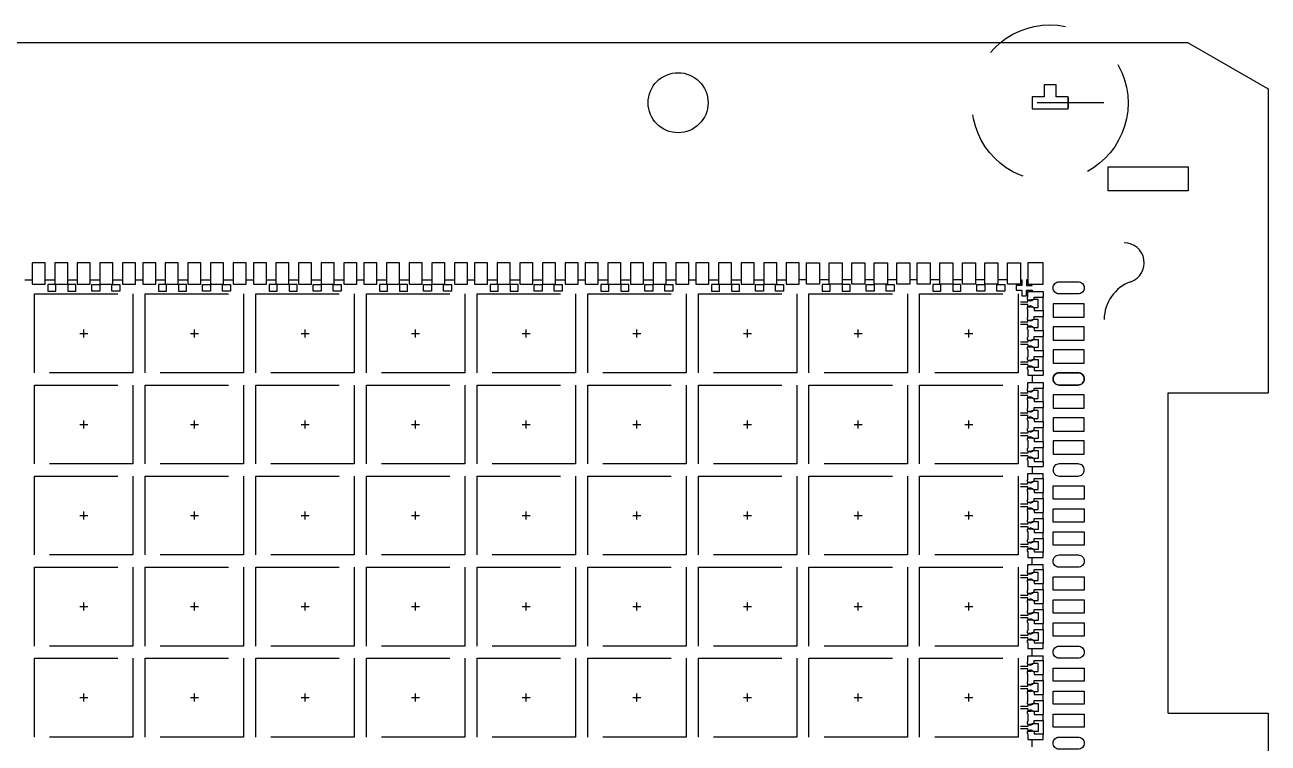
# Model space of a CAD drawing. Header units: millimetres. Extents: x -1.93 to 4.89, y -2.06 to 2.17.
# Drawn here: x 0.16 to 2.025, y 1.092 to 2.169 of the extents above; entities that cross this region are included whole.
import ezdxf

# ---------------------------------------------------------------- set-up
doc = ezdxf.new("R2010")
doc.units = ezdxf.units.MM
doc.header["$LTSCALE"] = 0.5
for name, pattern in [('CENTER', [50.8, 31.75, -6.35, 6.35, -6.35]), ('HIDDEN', [0.375, 0.25, -0.125]), ('PHANTOM', [2.5, 1.25, -0.25, 0.25, -0.25, 0.25, -0.25])]:
    doc.linetypes.add(name, pattern=pattern)
for name, color, linetype in [('1D', 4, 'Continuous'), ('BTM', 7, 'HIDDEN'), ('CEN', 2, 'CENTER'), ('DIM', 3, 'Continuous'), ('PKG', 1, 'PHANTOM')]:
    doc.layers.add(name, color=color, linetype=linetype)

# ---------------------------------------------------------------- blocks, each defined once
blk = doc.blocks.new('*U0')
at = {"layer": 'CEN', "ltscale": 0.005}
for p, q in [((-0.006, 0), (0.006, 0)), ((0, -0.006), (0, 0.006))]:
    blk.add_line(p, q, dxfattribs=at)
at = {"layer": 'PKG', "color": 1, "linetype": 'HIDDEN'}
blk.add_lwpolyline([(-0.0738, -0.0591), (-0.0738, 0.0591), (0.0738, 0.0591), (0.0738, -0.0591)], close=True, dxfattribs=at)
blk = doc.blocks.new('*U1')
at = {"layer": 'CEN', "color": 0, "linetype": 'ByBlock', "lineweight": -2, "transparency": 16777216}
for p in [(1.8249, 3.4125), (1.9908, 3.4125), (2.1567, 3.4125), (2.3226, 3.4125), (2.4885, 3.4125), (2.6544, 3.4125), (2.8203, 3.4125), (2.9862, 3.4125), (3.1521, 3.4125), (1.8249, 3.276), (1.9908, 3.276), (2.1567, 3.276), (2.3226, 3.276), (2.4885, 3.276), (2.6544, 3.276), (2.8203, 3.276), (2.9862, 3.276), (3.1521, 3.276), (1.8249, 3.1395), (1.9908, 3.1395), (2.1567, 3.1395), (2.3226, 3.1395), (2.4885, 3.1395), (2.6544, 3.1395), (2.8203, 3.1395), (2.9862, 3.1395), (3.1521, 3.1395), (1.8249, 3.003), (1.9908, 3.003), (2.1567, 3.003), (2.3226, 3.003), (2.4885, 3.003), (2.6544, 3.003), (2.8203, 3.003), (2.9862, 3.003), (3.1521, 3.003), (1.8249, 2.8665), (1.9908, 2.8665), (2.1567, 2.8665), (2.3226, 2.8665), (2.4885, 2.8665), (2.6544, 2.8665), (2.8203, 2.8665), (2.9862, 2.8665), (3.1521, 2.8665)]:
    blk.add_blockref('*U0', p, dxfattribs=at)

msp = doc.modelspace()

# ---------------------------------------------------------------- linework, layer by layer
for p, q in [((1.9048, 2.142), (-1.8932, 2.142)), ((1.9048, 2.142), (2.0248, 2.0727)), ((2.0248, 2.0727), (2.0248, 1.617)), ((2.0248, 1.137), (2.0248, 0.747))]:
    msp.add_line(p, q)
at = {"color": 1, "linetype": 'CENTER', "ltscale": 0.001}
msp.add_line((1.7783, 2.052), (1.6358, 2.052), dxfattribs=at)
at = {"ltscale": 0.1}
msp.add_line((1.7248, 2.0599), (1.7248, 2.0441), dxfattribs=at)
at = {"ltscale": 0.03}
for p, q in [((1.6644, 1.7604), (1.6644, 1.7691)), ((1.6644, 1.7691), (1.6873, 1.7691)), ((1.6644, 1.7563), (1.6696, 1.7563)), ((1.6644, 1.7563), (1.6696, 1.7563)), ((1.6726, 1.7572), (1.6696, 1.7563)), ((1.6741, 1.7572), (1.6726, 1.7572)), ((1.6741, 1.7572), (1.6741, 1.7605)), ((1.6741, 1.7605), (1.6873, 1.7605)), ((1.6873, 1.7691), (1.6873, 1.7605)), ((1.6644, 1.7461), (1.6696, 1.7461)), ((1.6644, 1.7461), (1.6696, 1.7461)), ((1.6644, 1.7304), (1.6644, 1.7421)), ((1.6726, 1.7452), (1.6696, 1.7461)), ((1.6726, 1.7452), (1.6741, 1.7452)), ((1.6741, 1.7452), (1.6741, 1.7407)), ((1.6741, 1.7407), (1.6873, 1.7407)), ((1.6873, 1.7407), (1.6873, 1.7317)), ((1.6644, 1.7263), (1.6696, 1.7263)), ((1.6644, 1.7161), (1.6696, 1.7161)), ((1.6726, 1.7152), (1.6696, 1.7161)), ((1.6726, 1.7272), (1.6696, 1.7263)), ((1.6741, 1.7272), (1.6726, 1.7272)), ((1.6726, 1.7152), (1.6741, 1.7152)), ((1.6741, 1.7272), (1.6741, 1.7317)), ((1.6741, 1.7317), (1.6873, 1.7317)), ((1.6741, 1.7152), (1.6741, 1.7107)), ((1.6644, 1.7121), (1.6644, 1.7004)), ((1.6726, 1.6972), (1.6696, 1.6963)), ((1.6726, 1.6972), (1.6741, 1.6972)), ((1.6741, 1.6972), (1.6741, 1.7017)), ((1.6741, 1.7017), (1.6873, 1.7017)), ((1.6741, 1.7107), (1.6873, 1.7107)), ((1.6873, 1.7107), (1.6873, 1.7017)), ((1.6644, 1.6963), (1.6696, 1.6963)), ((1.6644, 1.6861), (1.6696, 1.6861)), ((1.6644, 1.6821), (1.6644, 1.6704)), ((1.6726, 1.6852), (1.6696, 1.6861)), ((1.6741, 1.6852), (1.6726, 1.6852)), ((1.6741, 1.6852), (1.6741, 1.6807)), ((1.6741, 1.6807), (1.6873, 1.6807)), ((1.6873, 1.6807), (1.6873, 1.6717)), ((1.6644, 1.6663), (1.6696, 1.6663)), ((1.6726, 1.6672), (1.6696, 1.6663)), ((1.6726, 1.6672), (1.6741, 1.6672)), ((1.6741, 1.6672), (1.6741, 1.6717)), ((1.6741, 1.6717), (1.6873, 1.6717)), ((1.6644, 1.6561), (1.6696, 1.6561)), ((1.6644, 1.6521), (1.6644, 1.6434)), ((1.6644, 1.6434), (1.6873, 1.6434)), ((1.6726, 1.6552), (1.6696, 1.6561)), ((1.6741, 1.6552), (1.6726, 1.6552)), ((1.6741, 1.6552), (1.6741, 1.6507)), ((1.6741, 1.6507), (1.6873, 1.6507)), ((1.6873, 1.6507), (1.6873, 1.6434)), ((1.6644, 1.6239), (1.6644, 1.6326)), ((1.6644, 1.6326), (1.6873, 1.6326)), ((1.6741, 1.6207), (1.6741, 1.624)), ((1.6741, 1.624), (1.6873, 1.624)), ((1.6873, 1.6326), (1.6873, 1.624)), ((1.6644, 1.6198), (1.6696, 1.6198)), ((1.6644, 1.6198), (1.6696, 1.6198)), ((1.6644, 1.6096), (1.6696, 1.6096)), ((1.6644, 1.6096), (1.6696, 1.6096)), ((1.6644, 1.5939), (1.6644, 1.6056)), ((1.6726, 1.6207), (1.6696, 1.6198)), ((1.6726, 1.6087), (1.6696, 1.6096)), ((1.6741, 1.6207), (1.6726, 1.6207)), ((1.6726, 1.6087), (1.6741, 1.6087)), ((1.6741, 1.6087), (1.6741, 1.6042)), ((1.6741, 1.6042), (1.6873, 1.6042)), ((1.6873, 1.6042), (1.6873, 1.5952)), ((1.6644, 1.5898), (1.6696, 1.5898)), ((1.6726, 1.5907), (1.6696, 1.5898)), ((1.6741, 1.5907), (1.6726, 1.5907)), ((1.6741, 1.5907), (1.6741, 1.5952)), ((1.6741, 1.5952), (1.6873, 1.5952)), ((1.6644, 1.5796), (1.6696, 1.5796)), ((1.6644, 1.5756), (1.6644, 1.5639)), ((1.6726, 1.5787), (1.6696, 1.5796)), ((1.6726, 1.5787), (1.6741, 1.5787)), ((1.6741, 1.5787), (1.6741, 1.5742)), ((1.6741, 1.5742), (1.6873, 1.5742)), ((1.6873, 1.5742), (1.6873, 1.5652)), ((1.6644, 1.5598), (1.6696, 1.5598)), ((1.6644, 1.5496), (1.6696, 1.5496)), ((1.6726, 1.5607), (1.6696, 1.5598)), ((1.6726, 1.5487), (1.6696, 1.5496)), ((1.6726, 1.5607), (1.6741, 1.5607)), ((1.6741, 1.5487), (1.6726, 1.5487)), ((1.6741, 1.5607), (1.6741, 1.5652)), ((1.6741, 1.5652), (1.6873, 1.5652)), ((1.6741, 1.5487), (1.6741, 1.5442)), ((1.6644, 1.5456), (1.6644, 1.5339)), ((1.6644, 1.5298), (1.6696, 1.5298)), ((1.6726, 1.5307), (1.6696, 1.5298)), ((1.6726, 1.5307), (1.6741, 1.5307)), ((1.6741, 1.5442), (1.6873, 1.5442)), ((1.6741, 1.5307), (1.6741, 1.5352)), ((1.6741, 1.5352), (1.6873, 1.5352)), ((1.6873, 1.5442), (1.6873, 1.5352)), ((1.6644, 1.5196), (1.6696, 1.5196)), ((1.6644, 1.5156), (1.6644, 1.5069)), ((1.6726, 1.5187), (1.6696, 1.5196)), ((1.6741, 1.5187), (1.6726, 1.5187)), ((1.6741, 1.5187), (1.6741, 1.5142)), ((1.6741, 1.5142), (1.6873, 1.5142)), ((1.6873, 1.5142), (1.6873, 1.5069)), ((1.6644, 1.5069), (1.6873, 1.5069)), ((1.6644, 1.4874), (1.6644, 1.4961)), ((1.6644, 1.4961), (1.6873, 1.4961)), ((1.6873, 1.4887), (1.6873, 1.4961)), ((1.6644, 1.4833), (1.6696, 1.4833)), ((1.6644, 1.4731), (1.6696, 1.4731)), ((1.6726, 1.4842), (1.6696, 1.4833)), ((1.6726, 1.4722), (1.6696, 1.4731)), ((1.6741, 1.4842), (1.6726, 1.4842)), ((1.6741, 1.4842), (1.6741, 1.4887)), ((1.6741, 1.4887), (1.6873, 1.4887)), ((1.6644, 1.4574), (1.6644, 1.4691)), ((1.6726, 1.4542), (1.6696, 1.4533)), ((1.6726, 1.4722), (1.6741, 1.4722)), ((1.6741, 1.4542), (1.6726, 1.4542)), ((1.6741, 1.4722), (1.6741, 1.4677)), ((1.6741, 1.4677), (1.6873, 1.4677)), ((1.6741, 1.4542), (1.6741, 1.4587)), ((1.6741, 1.4587), (1.6873, 1.4587)), ((1.6873, 1.4587), (1.6873, 1.4677)), ((1.6644, 1.4533), (1.6696, 1.4533)), ((1.6644, 1.4431), (1.6696, 1.4431)), ((1.6644, 1.4274), (1.6644, 1.4391)), ((1.6726, 1.4422), (1.6696, 1.4431)), ((1.6726, 1.4422), (1.6741, 1.4422)), ((1.6741, 1.4422), (1.6741, 1.4377)), ((1.6741, 1.4377), (1.6873, 1.4377)), ((1.6873, 1.4287), (1.6873, 1.4377)), ((1.6644, 1.4233), (1.6696, 1.4233)), ((1.6726, 1.4242), (1.6696, 1.4233)), ((1.6726, 1.4242), (1.6741, 1.4242)), ((1.6741, 1.4242), (1.6741, 1.4287)), ((1.6741, 1.4287), (1.6873, 1.4287)), ((1.6644, 1.4131), (1.6696, 1.4131)), ((1.6644, 1.4091), (1.6644, 1.3974)), ((1.6726, 1.4122), (1.6696, 1.4131)), ((1.6741, 1.4122), (1.6726, 1.4122)), ((1.6741, 1.4122), (1.6741, 1.4077)), ((1.6741, 1.4077), (1.6873, 1.4077)), ((1.6741, 1.3942), (1.6741, 1.3987)), ((1.6741, 1.3987), (1.6873, 1.3987)), ((1.6873, 1.3987), (1.6873, 1.4077)), ((1.6644, 1.3933), (1.6696, 1.3933)), ((1.6644, 1.3933), (1.6696, 1.3933)), ((1.6644, 1.3831), (1.6696, 1.3831)), ((1.6644, 1.3831), (1.6696, 1.3831)), ((1.6726, 1.3942), (1.6696, 1.3933)), ((1.6726, 1.3822), (1.6696, 1.3831)), ((1.6726, 1.3942), (1.6741, 1.3942)), ((1.6741, 1.3822), (1.6726, 1.3822)), ((1.6741, 1.3822), (1.6741, 1.3789)), ((1.6644, 1.3791), (1.6644, 1.3704)), ((1.6644, 1.3704), (1.6873, 1.3704)), ((1.6741, 1.3789), (1.6873, 1.3789)), ((1.6873, 1.3704), (1.6873, 1.3789)), ((1.6644, 1.3509), (1.6644, 1.3596)), ((1.6644, 1.3596), (1.6873, 1.3596)), ((1.6644, 1.3468), (1.6696, 1.3468)), ((1.6726, 1.3477), (1.6696, 1.3468)), ((1.6741, 1.3477), (1.6726, 1.3477)), ((1.6741, 1.3477), (1.6741, 1.3522)), ((1.6741, 1.3522), (1.6873, 1.3522)), ((1.6873, 1.3522), (1.6873, 1.3596)), ((1.6644, 1.3366), (1.6696, 1.3366)), ((1.6644, 1.3209), (1.6644, 1.3326)), ((1.6726, 1.3357), (1.6696, 1.3366)), ((1.6726, 1.3357), (1.6741, 1.3357)), ((1.6741, 1.3357), (1.6741, 1.3312)), ((1.6741, 1.3312), (1.6873, 1.3312)), ((1.6873, 1.3222), (1.6873, 1.3312)), ((1.6644, 1.3168), (1.6696, 1.3168)), ((1.6644, 1.3066), (1.6696, 1.3066)), ((1.6726, 1.3177), (1.6696, 1.3168)), ((1.6726, 1.3057), (1.6696, 1.3066)), ((1.6741, 1.3177), (1.6726, 1.3177)), ((1.6726, 1.3057), (1.6741, 1.3057)), ((1.6741, 1.3177), (1.6741, 1.3222)), ((1.6741, 1.3222), (1.6873, 1.3222)), ((1.6741, 1.3057), (1.6741, 1.3012)), ((1.6644, 1.2909), (1.6644, 1.3026)), ((1.6644, 1.2868), (1.6696, 1.2868)), ((1.6726, 1.2877), (1.6696, 1.2868)), ((1.6726, 1.2877), (1.6741, 1.2877)), ((1.6741, 1.3012), (1.6873, 1.3012)), ((1.6741, 1.2877), (1.6741, 1.2922)), ((1.6741, 1.2922), (1.6873, 1.2922)), ((1.6873, 1.2922), (1.6873, 1.3012)), ((1.6644, 1.2766), (1.6696, 1.2766)), ((1.6644, 1.2726), (1.6644, 1.2609)), ((1.6726, 1.2757), (1.6696, 1.2766)), ((1.6741, 1.2757), (1.6726, 1.2757)), ((1.6741, 1.2757), (1.6741, 1.2712)), ((1.6741, 1.2712), (1.6873, 1.2712)), ((1.6873, 1.2622), (1.6873, 1.2712)), ((1.6644, 1.2568), (1.6696, 1.2568)), ((1.6644, 1.2568), (1.6696, 1.2568)), ((1.6726, 1.2577), (1.6696, 1.2568)), ((1.6726, 1.2577), (1.6741, 1.2577)), ((1.6741, 1.2577), (1.6741, 1.2622)), ((1.6741, 1.2622), (1.6873, 1.2622)), ((1.6644, 1.2466), (1.6696, 1.2466)), ((1.6644, 1.2466), (1.6696, 1.2466)), ((1.6644, 1.2426), (1.6644, 1.2339)), ((1.6644, 1.2339), (1.6873, 1.2339)), ((1.6726, 1.2457), (1.6696, 1.2466)), ((1.6741, 1.2457), (1.6726, 1.2457)), ((1.6741, 1.2457), (1.6741, 1.2424)), ((1.6741, 1.2424), (1.6873, 1.2424)), ((1.6873, 1.2339), (1.6873, 1.2424)), ((1.6644, 1.2144), (1.6644, 1.2231)), ((1.6644, 1.2231), (1.6873, 1.2231)), ((1.6741, 1.2112), (1.6741, 1.2157)), ((1.6741, 1.2157), (1.6873, 1.2157)), ((1.6873, 1.2157), (1.6873, 1.2231)), ((1.6644, 1.2103), (1.6696, 1.2103)), ((1.6644, 1.2001), (1.6696, 1.2001)), ((1.6644, 1.1844), (1.6644, 1.1961)), ((1.6726, 1.2112), (1.6696, 1.2103)), ((1.6726, 1.1992), (1.6696, 1.2001)), ((1.6741, 1.2112), (1.6726, 1.2112)), ((1.6726, 1.1992), (1.6741, 1.1992)), ((1.6741, 1.1992), (1.6741, 1.1947)), ((1.6741, 1.1947), (1.6873, 1.1947)), ((1.6873, 1.1857), (1.6873, 1.1947)), ((1.6644, 1.1803), (1.6696, 1.1803)), ((1.6726, 1.1812), (1.6696, 1.1803)), ((1.6741, 1.1812), (1.6726, 1.1812)), ((1.6741, 1.1812), (1.6741, 1.1857)), ((1.6741, 1.1857), (1.6873, 1.1857)), ((1.6644, 1.1701), (1.6696, 1.1701)), ((1.6644, 1.1544), (1.6644, 1.1661)), ((1.6726, 1.1692), (1.6696, 1.1701)), ((1.6726, 1.1692), (1.6741, 1.1692)), ((1.6741, 1.1692), (1.6741, 1.1647)), ((1.6741, 1.1647), (1.6873, 1.1647)), ((1.6873, 1.1557), (1.6873, 1.1647)), ((1.6644, 1.1503), (1.6696, 1.1503)), ((1.6644, 1.1401), (1.6696, 1.1401)), ((1.6726, 1.1512), (1.6696, 1.1503)), ((1.6726, 1.1392), (1.6696, 1.1401)), ((1.6726, 1.1512), (1.6741, 1.1512)), ((1.6741, 1.1392), (1.6726, 1.1392)), ((1.6741, 1.1512), (1.6741, 1.1557)), ((1.6741, 1.1557), (1.6873, 1.1557)), ((1.6741, 1.1392), (1.6741, 1.1347)), ((1.6644, 1.1361), (1.6644, 1.1244)), ((1.6644, 1.1203), (1.6696, 1.1203)), ((1.6644, 1.1203), (1.6696, 1.1203)), ((1.6726, 1.1212), (1.6696, 1.1203)), ((1.6726, 1.1212), (1.6741, 1.1212)), ((1.6741, 1.1347), (1.6873, 1.1347)), ((1.6741, 1.1212), (1.6741, 1.1257)), ((1.6741, 1.1257), (1.6873, 1.1257)), ((1.6873, 1.1257), (1.6873, 1.1347)), ((1.6644, 1.1101), (1.6696, 1.1101)), ((1.6644, 1.1101), (1.6696, 1.1101)), ((1.6644, 1.1061), (1.6644, 1.0974)), ((1.6726, 1.1092), (1.6696, 1.1101)), ((1.6741, 1.1092), (1.6726, 1.1092)), ((1.6741, 1.1092), (1.6741, 1.1059)), ((1.6741, 1.1059), (1.6873, 1.1059)), ((1.6873, 1.0974), (1.6873, 1.1059)), ((1.6644, 1.0974), (1.6873, 1.0974))]:
    msp.add_line(p, q, dxfattribs=at)
at = {"color": 0}
for p, q in [((1.8748, 1.137), (1.8748, 1.617)), ((1.8748, 1.617), (2.0248, 1.617)), ((1.8748, 1.137), (2.0248, 1.137))]:
    msp.add_line(p, q, dxfattribs=at)
at = {"ltscale": 0.05}
msp.add_lwpolyline([(1.7068, 2.043), (1.7248, 2.043), (1.7248, 2.061), (1.7068, 2.061), (1.7068, 2.079), (1.6888, 2.079), (1.6888, 2.061), (1.6708, 2.061), (1.6708, 2.043), (1.7068, 2.043)], dxfattribs=at)
at = {"ltscale": 0.1}
msp.add_lwpolyline([(1.7848, 1.956), (1.9048, 1.956), (1.9048, 1.92), (1.7848, 1.92)], close=True, dxfattribs=at)
at = {"ltscale": 0.03}
for points in [[(0.1713, 1.7799), (0.1908, 1.7799), (0.1908, 1.812), (0.1713, 1.812)], [(0.2052, 1.7799), (0.2247, 1.7799), (0.2247, 1.812), (0.2052, 1.812)], [(0.2391, 1.7799), (0.2586, 1.7799), (0.2586, 1.812), (0.2391, 1.812)], [(0.273, 1.7799), (0.2925, 1.7799), (0.2925, 1.812), (0.273, 1.812)], [(0.3069, 1.7799), (0.3264, 1.7799), (0.3264, 1.812), (0.3069, 1.812)], [(0.3372, 1.7799), (0.3567, 1.7799), (0.3567, 1.812), (0.3372, 1.812)], [(0.3711, 1.7799), (0.3906, 1.7799), (0.3906, 1.812), (0.3711, 1.812)], [(0.405, 1.7799), (0.4245, 1.7799), (0.4245, 1.812), (0.405, 1.812)], [(0.4389, 1.7799), (0.4584, 1.7799), (0.4584, 1.812), (0.4389, 1.812)], [(0.4728, 1.7799), (0.4923, 1.7799), (0.4923, 1.812), (0.4728, 1.812)], [(0.5031, 1.7799), (0.5226, 1.7799), (0.5226, 1.812), (0.5031, 1.812)], [(0.537, 1.7799), (0.5565, 1.7799), (0.5565, 1.812), (0.537, 1.812)], [(0.5709, 1.7799), (0.5904, 1.7799), (0.5904, 1.812), (0.5709, 1.812)], [(0.6048, 1.7799), (0.6243, 1.7799), (0.6243, 1.812), (0.6048, 1.812)], [(0.6387, 1.7799), (0.6582, 1.7799), (0.6582, 1.812), (0.6387, 1.812)], [(0.669, 1.7799), (0.6885, 1.7799), (0.6885, 1.812), (0.669, 1.812)], [(0.7029, 1.7799), (0.7224, 1.7799), (0.7224, 1.812), (0.7029, 1.812)], [(0.7368, 1.7799), (0.7563, 1.7799), (0.7563, 1.812), (0.7368, 1.812)], [(0.7707, 1.7799), (0.7902, 1.7799), (0.7902, 1.812), (0.7707, 1.812)], [(0.8046, 1.7799), (0.8241, 1.7799), (0.8241, 1.812), (0.8046, 1.812)], [(0.8349, 1.7799), (0.8544, 1.7799), (0.8544, 1.812), (0.8349, 1.812)], [(0.8688, 1.7799), (0.8883, 1.7799), (0.8883, 1.812), (0.8688, 1.812)], [(0.9027, 1.7799), (0.9222, 1.7799), (0.9222, 1.812), (0.9027, 1.812)], [(0.9366, 1.7799), (0.9561, 1.7799), (0.9561, 1.812), (0.9366, 1.812)], [(0.9705, 1.7799), (0.99, 1.7799), (0.99, 1.812), (0.9705, 1.812)], [(1.0008, 1.7799), (1.0203, 1.7799), (1.0203, 1.812), (1.0008, 1.812)], [(1.0347, 1.7799), (1.0542, 1.7799), (1.0542, 1.812), (1.0347, 1.812)], [(1.0686, 1.7799), (1.0881, 1.7799), (1.0881, 1.812), (1.0686, 1.812)], [(1.1025, 1.7799), (1.122, 1.7799), (1.122, 1.812), (1.1025, 1.812)], [(1.1364, 1.7799), (1.1559, 1.7799), (1.1559, 1.812), (1.1364, 1.812)], [(1.1667, 1.7799), (1.1862, 1.7799), (1.1862, 1.812), (1.1667, 1.812)], [(1.2006, 1.7799), (1.2201, 1.7799), (1.2201, 1.812), (1.2006, 1.812)], [(1.2345, 1.7799), (1.254, 1.7799), (1.254, 1.812), (1.2345, 1.812)], [(1.2684, 1.7799), (1.2879, 1.7799), (1.2879, 1.812), (1.2684, 1.812)], [(1.3023, 1.7799), (1.3218, 1.7799), (1.3218, 1.812), (1.3023, 1.812)], [(1.3521, 1.7799), (1.3326, 1.7799), (1.3326, 1.812), (1.3521, 1.812)], [(1.386, 1.7799), (1.3665, 1.7799), (1.3665, 1.812), (1.386, 1.812)], [(1.4199, 1.7799), (1.4004, 1.7799), (1.4004, 1.812), (1.4199, 1.812)], [(1.4538, 1.7799), (1.4343, 1.7799), (1.4343, 1.812), (1.4538, 1.812)], [(1.4877, 1.7799), (1.4682, 1.7799), (1.4682, 1.812), (1.4877, 1.812)], [(1.518, 1.7799), (1.4985, 1.7799), (1.4985, 1.812), (1.518, 1.812)], [(1.5519, 1.7799), (1.5324, 1.7799), (1.5324, 1.812), (1.5519, 1.812)], [(1.5858, 1.7799), (1.5663, 1.7799), (1.5663, 1.812), (1.5858, 1.812)], [(1.6197, 1.7799), (1.6002, 1.7799), (1.6002, 1.812), (1.6197, 1.812)], [(1.6536, 1.7799), (1.6341, 1.7799), (1.6341, 1.812), (1.6536, 1.812)], [(1.6644, 1.7799), (1.6873, 1.7799), (1.6873, 1.812), (1.6644, 1.812)], [(1.7023, 1.7308), (1.749, 1.7308), (1.749, 1.7506), (1.7023, 1.7506)], [(1.7023, 1.6963), (1.749, 1.6963), (1.749, 1.7161), (1.7023, 1.7161)], [(1.7023, 1.6618), (1.749, 1.6618), (1.749, 1.6816), (1.7023, 1.6816)], [(1.7023, 1.5943), (1.749, 1.5943), (1.749, 1.6141), (1.7023, 1.6141)], [(1.7023, 1.5598), (1.749, 1.5598), (1.749, 1.5796), (1.7023, 1.5796)], [(1.7023, 1.5253), (1.749, 1.5253), (1.749, 1.5451), (1.7023, 1.5451)], [(1.7023, 1.4776), (1.749, 1.4776), (1.749, 1.4578), (1.7023, 1.4578)], [(1.7023, 1.4431), (1.749, 1.4431), (1.749, 1.4233), (1.7023, 1.4233)], [(1.7023, 1.4086), (1.749, 1.4086), (1.749, 1.3888), (1.7023, 1.3888)], [(1.7023, 1.3411), (1.749, 1.3411), (1.749, 1.3213), (1.7023, 1.3213)], [(1.7023, 1.3066), (1.749, 1.3066), (1.749, 1.2868), (1.7023, 1.2868)], [(1.7023, 1.2721), (1.749, 1.2721), (1.749, 1.2523), (1.7023, 1.2523)], [(1.7023, 1.2046), (1.749, 1.2046), (1.749, 1.1848), (1.7023, 1.1848)], [(1.7023, 1.1701), (1.749, 1.1701), (1.749, 1.1503), (1.7023, 1.1503)], [(1.7023, 1.1356), (1.749, 1.1356), (1.749, 1.1158), (1.7023, 1.1158)]]:
    msp.add_lwpolyline(points, close=True, dxfattribs=at)
for points in [[(1.7115, 1.7836), (1.7398, 1.7836, -0.414214), (1.749, 1.7745), (1.749, 1.7745, -0.414214), (1.7398, 1.7653), (1.7115, 1.7653, -0.414214), (1.7023, 1.7745), (1.7023, 1.7745, -0.414214)], [(1.7115, 1.6288), (1.7398, 1.6288, 0.414214), (1.749, 1.638), (1.749, 1.638, 0.414214), (1.7398, 1.6471), (1.7115, 1.6471, 0.414214), (1.7023, 1.638), (1.7023, 1.638, 0.414214)], [(1.7115, 1.6471), (1.7398, 1.6471, -0.414214), (1.749, 1.638), (1.749, 1.638, -0.414214), (1.7398, 1.6288), (1.7115, 1.6288, -0.414214), (1.7023, 1.638), (1.7023, 1.638, -0.414214)], [(1.7115, 1.4923), (1.7398, 1.4923, 0.414214), (1.749, 1.5015), (1.749, 1.5015, 0.414214), (1.7398, 1.5106), (1.7115, 1.5106, 0.414214), (1.7023, 1.5015), (1.7023, 1.5015, 0.414214)], [(1.7115, 1.3741), (1.7398, 1.3741, -0.414214), (1.749, 1.365), (1.749, 1.365, -0.414214), (1.7398, 1.3558), (1.7115, 1.3558, -0.414214), (1.7023, 1.365), (1.7023, 1.365, -0.414214)], [(1.7115, 1.2376), (1.7398, 1.2376, -0.414214), (1.749, 1.2285), (1.749, 1.2285, -0.414214), (1.7398, 1.2193), (1.7115, 1.2193, -0.414214), (1.7023, 1.2285), (1.7023, 1.2285, -0.414214)], [(1.7115, 1.1011), (1.7398, 1.1011, -0.414214), (1.749, 1.092), (1.749, 1.092, -0.414214), (1.7398, 1.0828), (1.7115, 1.0828, -0.414214), (1.7023, 1.092), (1.7023, 1.092, -0.414214)]]:
    msp.add_lwpolyline(points, format="xyb", close=True, dxfattribs=at)
for centre, radius, start, end in [((1.6662, 1.7584), 0.00275, 132.2759, 227.7241), ((1.6686, 1.7629), 0.00775, 237.5482, 266.9625), ((1.6682, 1.761), 0.00582, 269.7529, 320.2809), ((1.6662, 1.7441), 0.00275, 132.2759, 227.7241), ((1.6686, 1.7396), 0.00775, 93.0375, 122.4518), ((1.6682, 1.7415), 0.00582, 39.7191, 90.2471), ((1.6662, 1.7284), 0.00275, 132.2759, 227.7241), ((1.6662, 1.7141), 0.00275, 132.2759, 227.7241), ((1.6686, 1.7329), 0.00775, 237.5482, 266.9625), ((1.6686, 1.7096), 0.00775, 93.0375, 122.4518), ((1.6682, 1.7115), 0.00582, 39.7191, 90.2471), ((1.6682, 1.731), 0.00582, 269.7529, 320.2809), ((1.6662, 1.6984), 0.00275, 132.2759, 227.7241), ((1.6682, 1.701), 0.00582, 269.7529, 320.2809), ((1.6662, 1.6841), 0.00275, 132.2759, 227.7241), ((1.6686, 1.7029), 0.00775, 237.5482, 266.9625), ((1.6686, 1.6796), 0.00775, 93.0375, 122.4518), ((1.6682, 1.6815), 0.00582, 39.7191, 90.2471), ((1.6662, 1.6684), 0.00275, 132.2759, 227.7241), ((1.6686, 1.6729), 0.00775, 237.5482, 266.9625), ((1.6682, 1.671), 0.00582, 269.7529, 320.2809), ((1.6662, 1.6541), 0.00275, 132.2759, 227.7241), ((1.6686, 1.6496), 0.00775, 93.0375, 122.4518), ((1.6682, 1.6515), 0.00582, 39.7191, 90.2471), ((1.6662, 1.6219), 0.00275, 132.2759, 227.7241), ((1.6662, 1.6076), 0.00275, 132.2759, 227.7241), ((1.6686, 1.6264), 0.00775, 237.5482, 266.9625), ((1.6686, 1.6031), 0.00775, 93.0375, 122.4518), ((1.6682, 1.6245), 0.00582, 269.7529, 320.2809), ((1.6682, 1.605), 0.00582, 39.7191, 90.2471), ((1.6662, 1.5919), 0.00275, 132.2759, 227.7241), ((1.6686, 1.5964), 0.00775, 237.5482, 266.9625), ((1.6682, 1.5945), 0.00582, 269.7529, 320.2809), ((1.6662, 1.5776), 0.00275, 132.2759, 227.7241), ((1.6686, 1.5731), 0.00775, 93.0375, 122.4518), ((1.6682, 1.575), 0.00582, 39.7191, 90.2471), ((1.6662, 1.5619), 0.00275, 132.2759, 227.7241), ((1.6662, 1.5476), 0.00275, 132.2759, 227.7241), ((1.6686, 1.5664), 0.00775, 237.5482, 266.9625), ((1.6686, 1.5431), 0.00775, 93.0375, 122.4518), ((1.6682, 1.5645), 0.00582, 269.7529, 320.2809), ((1.6682, 1.545), 0.00582, 39.7191, 90.2471), ((1.6662, 1.5319), 0.00275, 132.2759, 227.7241), ((1.6686, 1.5364), 0.00775, 237.5482, 266.9625), ((1.6682, 1.5345), 0.00582, 269.7529, 320.2809), ((1.6662, 1.5176), 0.00275, 132.2759, 227.7241), ((1.6686, 1.5131), 0.00775, 93.0375, 122.4518), ((1.6682, 1.515), 0.00582, 39.7191, 90.2471), ((1.6662, 1.4854), 0.00275, 132.2759, 227.7241), ((1.6662, 1.4711), 0.00275, 132.2759, 227.7241), ((1.6686, 1.4899), 0.00775, 237.5482, 266.9625), ((1.6686, 1.4666), 0.00775, 93.0375, 122.4518), ((1.6682, 1.488), 0.00582, 269.7529, 320.2809), ((1.6682, 1.4685), 0.00582, 39.7191, 90.2471), ((1.6662, 1.4554), 0.00275, 132.2759, 227.7241), ((1.6682, 1.458), 0.00582, 269.7529, 320.2809), ((1.6662, 1.4411), 0.00275, 132.2759, 227.7241), ((1.6686, 1.4599), 0.00775, 237.5482, 266.9625), ((1.6686, 1.4366), 0.00775, 93.0375, 122.4518), ((1.6682, 1.4385), 0.00582, 39.7191, 90.2471), ((1.6662, 1.4254), 0.00275, 132.2759, 227.7241), ((1.6686, 1.4299), 0.00775, 237.5482, 266.9625), ((1.6682, 1.428), 0.00582, 269.7529, 320.2809), ((1.6662, 1.4111), 0.00275, 132.2759, 227.7241), ((1.6686, 1.4066), 0.00775, 93.0375, 122.4518), ((1.6682, 1.4085), 0.00582, 39.7191, 90.2471), ((1.6662, 1.3954), 0.00275, 132.2759, 227.7241), ((1.6662, 1.3811), 0.00275, 132.2759, 227.7241), ((1.6686, 1.3999), 0.00775, 237.5482, 266.9625), ((1.6686, 1.3766), 0.00775, 93.0375, 122.4518), ((1.6682, 1.398), 0.00582, 269.7529, 320.2809), ((1.6682, 1.3785), 0.00582, 39.7191, 90.2471), ((1.6662, 1.3489), 0.00275, 132.2759, 227.7241), ((1.6686, 1.3534), 0.00775, 237.5482, 266.9625), ((1.6682, 1.3515), 0.00582, 269.7529, 320.2809), ((1.6662, 1.3346), 0.00275, 132.2759, 227.7241), ((1.6686, 1.3301), 0.00775, 93.0375, 122.4518), ((1.6682, 1.332), 0.00582, 39.7191, 90.2471), ((1.6662, 1.3189), 0.00275, 132.2759, 227.7241), ((1.6662, 1.3046), 0.00275, 132.2759, 227.7241), ((1.6686, 1.3234), 0.00775, 237.5482, 266.9625), ((1.6686, 1.3001), 0.00775, 93.0375, 122.4518), ((1.6682, 1.3215), 0.00582, 269.7529, 320.2809), ((1.6682, 1.302), 0.00582, 39.7191, 90.2471), ((1.6662, 1.2889), 0.00275, 132.2759, 227.7241), ((1.6686, 1.2934), 0.00775, 237.5482, 266.9625), ((1.6682, 1.2915), 0.00582, 269.7529, 320.2809), ((1.6662, 1.2746), 0.00275, 132.2759, 227.7241), ((1.6686, 1.2701), 0.00775, 93.0375, 122.4518), ((1.6682, 1.272), 0.00582, 39.7191, 90.2471), ((1.6662, 1.2589), 0.00275, 132.2759, 227.7241), ((1.6686, 1.2634), 0.00775, 237.5482, 266.9625), ((1.6682, 1.2615), 0.00582, 269.7529, 320.2809), ((1.6662, 1.2446), 0.00275, 132.2759, 227.7241), ((1.6686, 1.2401), 0.00775, 93.0375, 122.4518), ((1.6682, 1.242), 0.00582, 39.7191, 90.2471), ((1.6662, 1.2124), 0.00275, 132.2759, 227.7241), ((1.6662, 1.1981), 0.00275, 132.2759, 227.7241), ((1.6686, 1.2169), 0.00775, 237.5482, 266.9625), ((1.6686, 1.1936), 0.00775, 93.0375, 122.4518), ((1.6682, 1.215), 0.00582, 269.7529, 320.2809), ((1.6682, 1.1955), 0.00582, 39.7191, 90.2471), ((1.6662, 1.1824), 0.00275, 132.2759, 227.7241), ((1.6686, 1.1869), 0.00775, 237.5482, 266.9625), ((1.6682, 1.185), 0.00582, 269.7529, 320.2809), ((1.6662, 1.1681), 0.00275, 132.2759, 227.7241), ((1.6686, 1.1636), 0.00775, 93.0375, 122.4518), ((1.6682, 1.1655), 0.00582, 39.7191, 90.2471), ((1.6662, 1.1524), 0.00275, 132.2759, 227.7241), ((1.6662, 1.1381), 0.00275, 132.2759, 227.7241), ((1.6686, 1.1569), 0.00775, 237.5482, 266.9625), ((1.6686, 1.1336), 0.00775, 93.0375, 122.4518), ((1.6682, 1.155), 0.00582, 269.7529, 320.2809), ((1.6682, 1.1355), 0.00582, 39.7191, 90.2471), ((1.6662, 1.1224), 0.00275, 132.2759, 227.7241), ((1.6686, 1.1269), 0.00775, 237.5482, 266.9625), ((1.6682, 1.125), 0.00582, 269.7529, 320.2809), ((1.6662, 1.1081), 0.00275, 132.2759, 227.7241), ((1.6686, 1.1036), 0.00775, 93.0375, 122.4518), ((1.6682, 1.1055), 0.00582, 39.7191, 90.2471)]:
    msp.add_arc(centre, radius, start, end, dxfattribs=at)
at = {"layer": '1D', "linetype": 'HIDDEN'}
msp.add_circle((1.6977, 2.0516), 0.1171, dxfattribs=at)
at = {"layer": '1D', "color": 4}
for centre, radius, start, end in [((1.809, 1.812), 0.03, 289.4712, 90), ((1.839, 1.7271), 0.06, 109.4712, 180)]:
    msp.add_arc(centre, radius, start, end, dxfattribs=at)
at = {"layer": 'BTM', "ltscale": 0.03}
for p, q in [((0.1605, 1.7865), (0.1713, 1.7865)), ((0.1908, 1.7865), (0.2052, 1.7865)), ((0.2247, 1.7865), (0.2391, 1.7865)), ((0.2586, 1.7865), (0.273, 1.7865)), ((0.2925, 1.7865), (0.3069, 1.7865)), ((0.3264, 1.7865), (0.3372, 1.7865)), ((0.3567, 1.7865), (0.3711, 1.7865)), ((0.3906, 1.7865), (0.405, 1.7865)), ((0.4245, 1.7865), (0.4389, 1.7865)), ((0.4584, 1.7865), (0.4728, 1.7865)), ((0.4923, 1.7865), (0.5031, 1.7865)), ((0.5226, 1.7865), (0.537, 1.7865)), ((0.5565, 1.7865), (0.5709, 1.7865)), ((0.5904, 1.7865), (0.6048, 1.7865)), ((0.6243, 1.7865), (0.6387, 1.7865)), ((0.6582, 1.7865), (0.669, 1.7865)), ((0.6885, 1.7865), (0.7029, 1.7865)), ((0.7224, 1.7865), (0.7368, 1.7865)), ((0.7563, 1.7865), (0.7707, 1.7865)), ((0.7902, 1.7865), (0.8046, 1.7865)), ((0.8241, 1.7865), (0.8349, 1.7865)), ((0.8544, 1.7865), (0.8688, 1.7865)), ((0.8883, 1.7865), (0.9027, 1.7865)), ((0.9222, 1.7865), (0.9366, 1.7865)), ((0.9561, 1.7865), (0.9705, 1.7865)), ((0.99, 1.7865), (1.0008, 1.7865)), ((1.0203, 1.7865), (1.0347, 1.7865)), ((1.0542, 1.7865), (1.0686, 1.7865)), ((1.0881, 1.7865), (1.1025, 1.7865)), ((1.122, 1.7865), (1.1364, 1.7865)), ((1.1559, 1.7865), (1.1667, 1.7865)), ((1.1862, 1.7865), (1.2006, 1.7865)), ((1.2201, 1.7865), (1.2345, 1.7865)), ((1.254, 1.7865), (1.2684, 1.7865)), ((1.2879, 1.7865), (1.3023, 1.7865)), ((1.3326, 1.7865), (1.3218, 1.7865)), ((1.3665, 1.7865), (1.3521, 1.7865)), ((1.4004, 1.7865), (1.386, 1.7865)), ((1.4343, 1.7865), (1.4199, 1.7865)), ((1.4682, 1.7865), (1.4538, 1.7865)), ((1.4985, 1.7865), (1.4877, 1.7865)), ((1.5324, 1.7865), (1.518, 1.7865)), ((1.5663, 1.7865), (1.5519, 1.7865)), ((1.6002, 1.7865), (1.5858, 1.7865)), ((1.6341, 1.7865), (1.6197, 1.7865)), ((1.6644, 1.753), (1.6536, 1.753)), ((1.6644, 1.753), (1.6644, 1.7563)), ((1.6873, 1.7407), (1.6873, 1.7617)), ((1.6644, 1.7494), (1.6536, 1.7494)), ((1.6644, 1.7461), (1.6644, 1.7494)), ((1.6644, 1.723), (1.6536, 1.723)), ((1.6644, 1.7194), (1.6536, 1.7194)), ((1.6644, 1.723), (1.6644, 1.7263)), ((1.6644, 1.7161), (1.6644, 1.7194)), ((1.6873, 1.7107), (1.6873, 1.7317)), ((1.6873, 1.6807), (1.6873, 1.7017)), ((1.6644, 1.693), (1.6536, 1.693)), ((1.6644, 1.6894), (1.6536, 1.6894)), ((1.6644, 1.6963), (1.6644, 1.693)), ((1.6644, 1.6894), (1.6644, 1.6861)), ((1.6644, 1.663), (1.6536, 1.663)), ((1.6644, 1.6594), (1.6536, 1.6594)), ((1.6644, 1.6663), (1.6644, 1.663)), ((1.6644, 1.6594), (1.6644, 1.6561)), ((1.6873, 1.6507), (1.6873, 1.6717)), ((1.671, 1.6434), (1.671, 1.6326)), ((1.6873, 1.6042), (1.6873, 1.6252)), ((1.6644, 1.6165), (1.6536, 1.6165)), ((1.6644, 1.6129), (1.6536, 1.6129)), ((1.6644, 1.6165), (1.6644, 1.6198)), ((1.6644, 1.6096), (1.6644, 1.6129)), ((1.6644, 1.5865), (1.6536, 1.5865)), ((1.6644, 1.5865), (1.6644, 1.5898)), ((1.6873, 1.5742), (1.6873, 1.5952)), ((1.6644, 1.5829), (1.6536, 1.5829)), ((1.6644, 1.5796), (1.6644, 1.5829)), ((1.6644, 1.5565), (1.6536, 1.5565)), ((1.6644, 1.5529), (1.6536, 1.5529)), ((1.6644, 1.5598), (1.6644, 1.5565)), ((1.6644, 1.5529), (1.6644, 1.5496)), ((1.6873, 1.5442), (1.6873, 1.5652)), ((1.6644, 1.5298), (1.6644, 1.5265)), ((1.6873, 1.5142), (1.6873, 1.5352)), ((1.6644, 1.5265), (1.6536, 1.5265)), ((1.6644, 1.5229), (1.6536, 1.5229)), ((1.6644, 1.5229), (1.6644, 1.5196)), ((1.671, 1.5069), (1.671, 1.4961)), ((1.6644, 1.48), (1.6536, 1.48)), ((1.6644, 1.4764), (1.6536, 1.4764)), ((1.6644, 1.48), (1.6644, 1.4833)), ((1.6644, 1.4731), (1.6644, 1.4764)), ((1.6873, 1.4887), (1.6873, 1.4677)), ((1.6873, 1.4587), (1.6873, 1.4377)), ((1.6644, 1.45), (1.6536, 1.45)), ((1.6644, 1.4464), (1.6536, 1.4464)), ((1.6644, 1.45), (1.6644, 1.4533)), ((1.6644, 1.4431), (1.6644, 1.4464)), ((1.6644, 1.42), (1.6536, 1.42)), ((1.6644, 1.4233), (1.6644, 1.42)), ((1.6873, 1.4287), (1.6873, 1.4077)), ((1.6644, 1.4164), (1.6536, 1.4164)), ((1.6644, 1.4164), (1.6644, 1.4131)), ((1.6873, 1.3987), (1.6873, 1.3777)), ((1.6644, 1.39), (1.6536, 1.39)), ((1.6644, 1.3864), (1.6536, 1.3864)), ((1.6644, 1.3933), (1.6644, 1.39)), ((1.6644, 1.3864), (1.6644, 1.3831)), ((1.671, 1.3596), (1.671, 1.3704)), ((1.6644, 1.3435), (1.6536, 1.3435)), ((1.6644, 1.3435), (1.6644, 1.3468)), ((1.6873, 1.3522), (1.6873, 1.3312)), ((1.6644, 1.3399), (1.6536, 1.3399)), ((1.6644, 1.3366), (1.6644, 1.3399)), ((1.6644, 1.3135), (1.6536, 1.3135)), ((1.6644, 1.3099), (1.6536, 1.3099)), ((1.6644, 1.3135), (1.6644, 1.3168)), ((1.6644, 1.3066), (1.6644, 1.3099)), ((1.6873, 1.3222), (1.6873, 1.3012)), ((1.6644, 1.2868), (1.6644, 1.2835)), ((1.6873, 1.2922), (1.6873, 1.2712)), ((1.6644, 1.2835), (1.6536, 1.2835)), ((1.6644, 1.2799), (1.6536, 1.2799)), ((1.6644, 1.2799), (1.6644, 1.2766)), ((1.6644, 1.2535), (1.6536, 1.2535)), ((1.6644, 1.2499), (1.6536, 1.2499)), ((1.6644, 1.2568), (1.6644, 1.2535)), ((1.6644, 1.2499), (1.6644, 1.2466)), ((1.6873, 1.2622), (1.6873, 1.2412)), ((1.671, 1.2231), (1.671, 1.2339)), ((1.6873, 1.2157), (1.6873, 1.1947)), ((1.6644, 1.207), (1.6536, 1.207)), ((1.6644, 1.2034), (1.6536, 1.2034)), ((1.6644, 1.207), (1.6644, 1.2103)), ((1.6644, 1.2001), (1.6644, 1.2034)), ((1.6644, 1.177), (1.6536, 1.177)), ((1.6644, 1.177), (1.6644, 1.1803)), ((1.6873, 1.1857), (1.6873, 1.1647)), ((1.6644, 1.1734), (1.6536, 1.1734)), ((1.6644, 1.1701), (1.6644, 1.1734)), ((1.6644, 1.147), (1.6536, 1.147)), ((1.6644, 1.1434), (1.6536, 1.1434)), ((1.6644, 1.1503), (1.6644, 1.147)), ((1.6644, 1.1434), (1.6644, 1.1401)), ((1.6873, 1.1557), (1.6873, 1.1347)), ((1.6644, 1.1203), (1.6644, 1.117)), ((1.6873, 1.1257), (1.6873, 1.1047)), ((1.6644, 1.117), (1.6536, 1.117)), ((1.6644, 1.1134), (1.6536, 1.1134)), ((1.6644, 1.1134), (1.6644, 1.1101)), ((1.671, 1.0866), (1.671, 1.0974))]:
    msp.add_line(p, q, dxfattribs=at)
for points in [[(0.1948, 1.7793), (0.1948, 1.7697), (0.2068, 1.7697), (0.2068, 1.7793)], [(0.2248, 1.7793), (0.2248, 1.7697), (0.2368, 1.7697), (0.2368, 1.7793)], [(0.2728, 1.7793), (0.2728, 1.7697), (0.2608, 1.7697), (0.2608, 1.7793)], [(0.3028, 1.7793), (0.3028, 1.7697), (0.2908, 1.7697), (0.2908, 1.7793)], [(0.3607, 1.7793), (0.3607, 1.7697), (0.3727, 1.7697), (0.3727, 1.7793)], [(0.3907, 1.7793), (0.3907, 1.7697), (0.4027, 1.7697), (0.4027, 1.7793)], [(0.4387, 1.7793), (0.4387, 1.7697), (0.4267, 1.7697), (0.4267, 1.7793)], [(0.4687, 1.7793), (0.4687, 1.7697), (0.4567, 1.7697), (0.4567, 1.7793)], [(0.5266, 1.7793), (0.5266, 1.7697), (0.5386, 1.7697), (0.5386, 1.7793)], [(0.5566, 1.7793), (0.5566, 1.7697), (0.5686, 1.7697), (0.5686, 1.7793)], [(0.6046, 1.7793), (0.6046, 1.7697), (0.5926, 1.7697), (0.5926, 1.7793)], [(0.6346, 1.7793), (0.6346, 1.7697), (0.6226, 1.7697), (0.6226, 1.7793)], [(0.6925, 1.7793), (0.6925, 1.7697), (0.7045, 1.7697), (0.7045, 1.7793)], [(0.7225, 1.7793), (0.7225, 1.7697), (0.7345, 1.7697), (0.7345, 1.7793)], [(0.7705, 1.7793), (0.7705, 1.7697), (0.7585, 1.7697), (0.7585, 1.7793)], [(0.8005, 1.7793), (0.8005, 1.7697), (0.7885, 1.7697), (0.7885, 1.7793)], [(0.8584, 1.7793), (0.8584, 1.7697), (0.8704, 1.7697), (0.8704, 1.7793)], [(0.8884, 1.7793), (0.8884, 1.7697), (0.9004, 1.7697), (0.9004, 1.7793)], [(0.9364, 1.7793), (0.9364, 1.7697), (0.9244, 1.7697), (0.9244, 1.7793)], [(0.9664, 1.7793), (0.9664, 1.7697), (0.9544, 1.7697), (0.9544, 1.7793)], [(1.0243, 1.7793), (1.0243, 1.7697), (1.0363, 1.7697), (1.0363, 1.7793)], [(1.0543, 1.7793), (1.0543, 1.7697), (1.0663, 1.7697), (1.0663, 1.7793)], [(1.1023, 1.7793), (1.1023, 1.7697), (1.0903, 1.7697), (1.0903, 1.7793)], [(1.1323, 1.7793), (1.1323, 1.7697), (1.1203, 1.7697), (1.1203, 1.7793)], [(1.1902, 1.7793), (1.1902, 1.7697), (1.2022, 1.7697), (1.2022, 1.7793)], [(1.2202, 1.7793), (1.2202, 1.7697), (1.2322, 1.7697), (1.2322, 1.7793)], [(1.2682, 1.7793), (1.2682, 1.7697), (1.2562, 1.7697), (1.2562, 1.7793)], [(1.2982, 1.7793), (1.2982, 1.7697), (1.2862, 1.7697), (1.2862, 1.7793)], [(1.3562, 1.7793), (1.3562, 1.7697), (1.3682, 1.7697), (1.3682, 1.7793)], [(1.3862, 1.7793), (1.3862, 1.7697), (1.3982, 1.7697), (1.3982, 1.7793)], [(1.4342, 1.7793), (1.4342, 1.7697), (1.4222, 1.7697), (1.4222, 1.7793)], [(1.4642, 1.7793), (1.4642, 1.7697), (1.4522, 1.7697), (1.4522, 1.7793)], [(1.522, 1.7793), (1.522, 1.7697), (1.534, 1.7697), (1.534, 1.7793)], [(1.552, 1.7793), (1.552, 1.7697), (1.564, 1.7697), (1.564, 1.7793)], [(1.6, 1.7793), (1.6, 1.7697), (1.588, 1.7697), (1.588, 1.7793)], [(1.63, 1.7793), (1.63, 1.7697), (1.618, 1.7697), (1.618, 1.7793)]]:
    msp.add_lwpolyline(points, close=True, dxfattribs=at)
for points in [[(1.6536, 1.7865), (1.6554, 1.7865), (1.6554, 1.7781), (1.647, 1.7781), (1.647, 1.7709), (1.6554, 1.7709), (1.6554, 1.7625), (1.6626, 1.7625), (1.6626, 1.7709), (1.671, 1.7709), (1.671, 1.7691)], [(1.6644, 1.7865), (1.6626, 1.7865), (1.6626, 1.7781), (1.671, 1.7781), (1.671, 1.7799)], [(1.6741, 1.7452), (1.6801, 1.7452), (1.6801, 1.7572), (1.6741, 1.7572), (1.6741, 1.7572)], [(1.6741, 1.7152), (1.6801, 1.7152), (1.6801, 1.7272), (1.6741, 1.7272)], [(1.6741, 1.6972), (1.6801, 1.6972), (1.6801, 1.6852), (1.6741, 1.6852)], [(1.6741, 1.6672), (1.6801, 1.6672), (1.6801, 1.6552), (1.6741, 1.6552)], [(1.6741, 1.6087), (1.6801, 1.6087), (1.6801, 1.6207), (1.6741, 1.6207), (1.6741, 1.6207)], [(1.6741, 1.5787), (1.6801, 1.5787), (1.6801, 1.5907), (1.6741, 1.5907)], [(1.6741, 1.5607), (1.6801, 1.5607), (1.6801, 1.5487), (1.6741, 1.5487)], [(1.6741, 1.5307), (1.6801, 1.5307), (1.6801, 1.5187), (1.6741, 1.5187)], [(1.6741, 1.4722), (1.6801, 1.4722), (1.6801, 1.4842), (1.6741, 1.4842)], [(1.6741, 1.4422), (1.6801, 1.4422), (1.6801, 1.4542), (1.6741, 1.4542)], [(1.6741, 1.4242), (1.6801, 1.4242), (1.6801, 1.4122), (1.6741, 1.4122)], [(1.6741, 1.3942), (1.6801, 1.3942), (1.6801, 1.3822), (1.6741, 1.3822), (1.6741, 1.3822)], [(1.6741, 1.3357), (1.6801, 1.3357), (1.6801, 1.3477), (1.6741, 1.3477)], [(1.6741, 1.3057), (1.6801, 1.3057), (1.6801, 1.3177), (1.6741, 1.3177)], [(1.6741, 1.2877), (1.6801, 1.2877), (1.6801, 1.2757), (1.6741, 1.2757)], [(1.6741, 1.2577), (1.6801, 1.2577), (1.6801, 1.2457), (1.6741, 1.2457), (1.6741, 1.2457)], [(1.6741, 1.1992), (1.6801, 1.1992), (1.6801, 1.2112), (1.6741, 1.2112)], [(1.6741, 1.1692), (1.6801, 1.1692), (1.6801, 1.1812), (1.6741, 1.1812)], [(1.6741, 1.1512), (1.6801, 1.1512), (1.6801, 1.1392), (1.6741, 1.1392)], [(1.6741, 1.1212), (1.6801, 1.1212), (1.6801, 1.1092), (1.6741, 1.1092), (1.6741, 1.1092)]]:
    msp.add_lwpolyline(points, dxfattribs=at)
at = {"layer": 'DIM', "color": 0}
msp.add_circle((1.14, 2.052), 0.045, dxfattribs=at)

# ---------------------------------------------------------------- block references
at = {"layer": 'CEN'}
msp.add_blockref('*U1', (-1.5761, -1.7063), dxfattribs=at)

doc.saveas('drawing.dxf')
